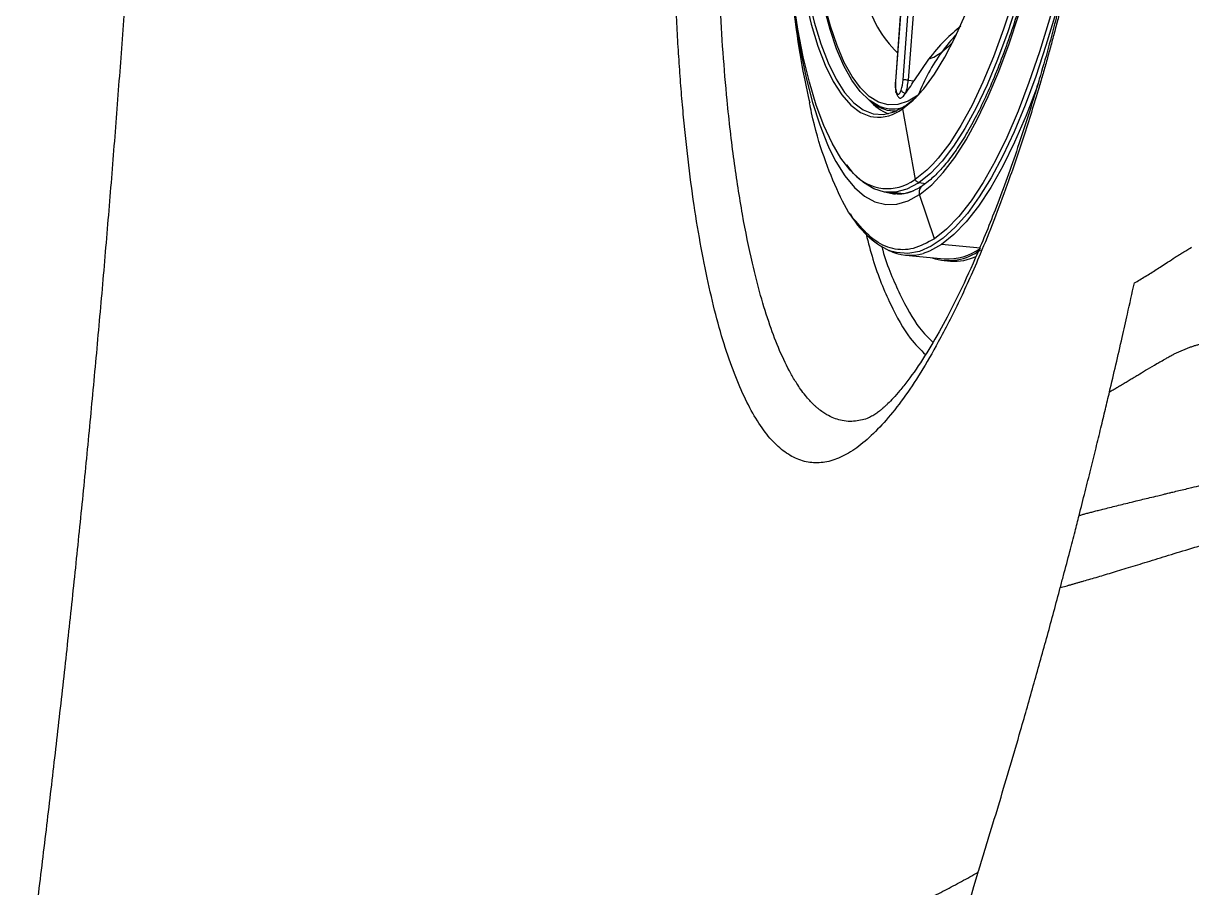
# Model space of a CAD drawing. Extents: x 525 to 609, y 649 to 778.
# Drawn here: x 596.21 to 601.64, y 686.19 to 690.2 of the extents above; entities that cross this region are included whole.
import ezdxf

# ---------------------------------------------------------------- set-up
doc = ezdxf.new("R2010")
doc.units = 0
doc.header["$MEASUREMENT"] = 0
doc.layers.add('1', color=4, linetype='Continuous')

# ---------------------------------------------------------------- blocks, each defined once
blk = doc.blocks.new('JETSETTER')
at = {"layer": '1', "color": 3, "linetype": 'Continuous', "lineweight": 25}
for p, q in [((75.2206, 22.0098), (75.1317, 20.8088)), ((75.2214, 22.0101), (75.1325, 20.8091)), ((75.168, 20.8148), (75.2569, 22.0158)), ((75.2803, 22.015), (75.1914, 20.814)), ((75.2854, 20.911), (75.2181, 20.8116)), ((75.1914, 20.814), (75.2181, 20.8116)), ((75.117, 20.6714), (75.1348, 20.6697)), ((75.1649, 20.6805), (75.2243, 20.3533)), ((75.2416, 20.3379), (75.2717, 20.3346)), ((75.0882, 20.2936), (75.1337, 20.2884)), ((75.1383, 20.2886), (75.1174, 20.2903)), ((75.313, 20.0774), (75.2437, 20.2823)), ((75.527, 20.0343), (75.3467, 20.0513)), ((75.1784, 20.0012), (75.3586, 19.9842)), ((75.3579, 19.9764), (75.3873, 19.9736))]:
    blk.add_line(p, q, dxfattribs=at)
at = {"layer": '1', "color": 3, "linetype": 'Continuous', "lineweight": 25, "flags": 128}
for points in [[(75.247, 20.2846), (75.3006, 20.328), (75.3542, 20.3848), (75.4076, 20.4547), (75.4604, 20.5371), (75.5124, 20.6317), (75.5632, 20.7378), (75.6125, 20.8549), (75.6601, 20.9823), (75.7057, 21.1192)], [(74.938, 20.3793), (74.922, 20.396), (74.8784, 20.4521), (74.8374, 20.5216), (74.7992, 20.6039), (74.764, 20.6985), (74.7321, 20.8049), (74.7036, 20.9225), (74.6788, 21.0503), (74.6577, 21.1878)], [(74.668, 21.0837), (74.6907, 20.9492), (74.7171, 20.8243), (74.747, 20.7099), (74.7801, 20.6067), (74.8164, 20.5151), (74.8262, 20.4937)], [(75.6997, 21.1773), (75.6544, 21.039), (75.607, 20.9103), (75.5578, 20.7921), (75.507, 20.6851), (75.4551, 20.5899), (75.4022, 20.5071), (75.3488, 20.4372), (75.2952, 20.3807), (75.2416, 20.3379)], [(75.6796, 21.1876), (75.6346, 21.0501), (75.5875, 20.9222), (75.5386, 20.8048), (75.4881, 20.6984), (75.4365, 20.6037), (75.384, 20.5215), (75.3309, 20.452), (75.3056, 20.4237)], [(75.1649, 20.6805), (75.2143, 20.7205), (75.2639, 20.7743), (75.3131, 20.8413), (75.3617, 20.9211), (75.4093, 21.0132), (75.4556, 21.1168)], [(75.0611, 20.6909), (75.0531, 20.6942), (75.0097, 20.7206), (74.9683, 20.7606), (74.9292, 20.814), (74.8926, 20.8804), (74.8589, 20.9592), (74.8282, 21.0499), (74.8009, 21.152)], [(75.8767, 21.1265), (75.8315, 20.9748), (75.784, 20.8317), (75.7345, 20.6981), (75.6832, 20.5746), (75.6305, 20.462), (75.5765, 20.3608), (75.5216, 20.2715), (75.4661, 20.1946), (75.4102, 20.1306), (75.3543, 20.0798), (75.2986, 20.0425), (75.2436, 20.0188), (75.1893, 20.0089), (75.1362, 20.0128), (75.1047, 20.0219)], [(76.1461, 23.1112), (76.1383, 22.921), (76.1263, 22.7291), (76.1101, 22.5364), (76.09, 22.3442), (76.0659, 22.1533), (76.0381, 21.965), (76.0066, 21.7803), (75.9716, 21.6001), (75.9334, 21.4256), (75.8922, 21.2576), (75.8481, 21.0972), (75.8015, 20.9452), (75.7526, 20.8025), (75.7016, 20.6698), (75.6489, 20.548), (75.5948, 20.4376), (75.5395, 20.3394), (75.4833, 20.2538), (75.4267, 20.1813), (75.3698, 20.1224), (75.313, 20.0774)], [(74.6426, 22.2289), (74.6397, 22.0614), (74.6413, 21.8982), (74.6472, 21.7405), (74.6576, 21.5895), (74.6723, 21.4462), (74.6912, 21.312), (74.7141, 21.1876), (74.7409, 21.0742), (74.7713, 20.9725), (74.8052, 20.8833), (74.8423, 20.8074), (74.8823, 20.7452), (74.9249, 20.6973), (74.9698, 20.664), (75.0166, 20.6456), (75.0299, 20.6431)], [(74.6557, 21.923), (74.6562, 21.9021), (74.6621, 21.7454), (74.6724, 21.5954), (74.687, 21.4532), (74.7057, 21.3198), (74.7285, 21.1963), (74.7551, 21.0836), (74.7854, 20.9826), (74.8191, 20.8941), (74.8559, 20.8186), (74.8956, 20.7569), (74.9379, 20.7093), (74.9825, 20.6762), (75.0289, 20.658), (75.077, 20.6546), (75.1262, 20.6662), (75.1763, 20.6926)], [(75.2381, 20.7449), (75.1905, 20.7161), (75.1435, 20.701), (75.0976, 20.6997), (75.0529, 20.7122), (75.0099, 20.7383), (74.9689, 20.778), (74.9302, 20.8309), (74.8939, 20.8966), (74.8605, 20.9747), (74.8301, 21.0646), (74.803, 21.1657), (74.7801, 21.2734)], [(75.3986, 20.9912), (75.3766, 20.9691), (75.3469, 20.9442)], [(75.1317, 20.8088), (75.1318, 20.8089), (75.1325, 20.8091)], [(75.7989, 20.807), (75.7903, 20.783), (75.7389, 20.6491), (75.6857, 20.5262), (75.631, 20.4148), (75.5752, 20.3157), (75.5186, 20.2293), (75.4614, 20.1562), (75.404, 20.0968), (75.3467, 20.0513)], [(75.1763, 20.6926), (75.2266, 20.7335), (75.2427, 20.7496)], [(74.8262, 20.4937), (74.8556, 20.4358), (74.8975, 20.3692), (74.9419, 20.3158), (74.9884, 20.2757), (75.0368, 20.2494), (75.0868, 20.2368), (75.1382, 20.2381), (75.1906, 20.2533), (75.2437, 20.2823)], [(75.2381, 20.3356), (75.1851, 20.3077), (75.1327, 20.294), (75.0815, 20.2944), (75.0317, 20.3091), (74.9836, 20.338), (74.9374, 20.3808), (74.9055, 20.4203)], [(75.3056, 20.4237), (75.2776, 20.3959), (75.2243, 20.3533)], [(75.0893, 20.2934), (75.1237, 20.2855), (75.1304, 20.2848)], [(75.3467, 20.0513), (75.2899, 20.0201), (75.2602, 20.0095)], [(76.4952, 20.0305), (76.5018, 20.0344), (76.5083, 20.0383)]]:
    blk.add_lwpolyline(points, dxfattribs=at)
at = {"layer": '1', "color": 3, "linetype": 'Continuous', "lineweight": 25}
for centre, radius, start, end in [((75.5191, 21.3283), 0.5412, 193.55, 225.7587), ((76.0445, 20.4365), 0.8628, 136.732, 143.9534), ((76.0622, 20.4244), 0.8842, 143.9921, 158.7466), ((75.212, 21.1205), 0.222, 289.3065, 307.4236), ((75.2819, 20.7946), 0.1501, 174.457, 191.6795), ((74.9892, 20.8256), 0.1792, 341.2451, 356.522), ((75.1748, 20.6676), 0.1473, 83.5176, 92.6442), ((74.956, 20.8283), 0.2358, 341.2477, 356.5187), ((75.1937, 20.8832), 0.2451, 221.934, 246.9215), ((75.1333, 20.8382), 0.1675, 231.8707, 271.3878), ((75.1176, 20.8401), 0.1595, 249.2605, 290.3092), ((75.1755, 20.6819), 0.0107, 85.7944, 187.8551), ((75.05, 20.8332), 0.1911, 263.9677, 306.9597), ((75.0953, 20.524), 0.2137, 222.6201, 305.9821), ((75.0127, 20.6687), 0.3798, 303.2338, 303.8578), ((75.0559, 20.6142), 0.3329, 303.2029, 303.9164), ((75.0331, 20.5958), 0.3776, 303.8918, 304.5113), ((75.2765, 20.3873), 0.4038, 208.4161, 244.8107), ((75.3756, 20.2347), 0.2511, 266.1079, 307.0602), ((75.1985, 20.2141), 0.2137, 242.8394, 286.7853), ((75.3807, 20.212), 0.236, 250.5547, 308.2303), ((75.4054, 20.2075), 0.2347, 265.5752, 296.2226)]:
    blk.add_arc(centre, radius, start, end, dxfattribs=at)
for points, knots in [([(75.5683, 24.9276), (75.5748, 24.9273), (75.5955, 24.9264), (75.6278, 24.9126), (75.6674, 24.8863), (75.7056, 24.8487), (75.7436, 24.7985), (75.7799, 24.7369), (75.8145, 24.664), (75.8469, 24.58), (75.877, 24.4853), (75.9045, 24.3804), (75.929, 24.2658), (75.9505, 24.1422), (75.9688, 24.0102), (75.9837, 23.8707), (75.9952, 23.7243), (76.0031, 23.572), (76.0074, 23.4144), (76.0081, 23.2525), (76.0051, 23.0871), (75.9986, 22.9192), (75.9884, 22.7496), (75.9747, 22.5792), (75.9575, 22.409), (75.937, 22.2399), (75.9132, 22.0727), (75.8862, 21.9084), (75.8563, 21.7478), (75.8235, 21.5918), (75.7881, 21.4413), (75.7502, 21.2971), (75.7102, 21.1599), (75.6681, 21.0305), (75.6243, 20.9096), (75.579, 20.7979), (75.5326, 20.696), (75.4853, 20.6045), (75.4375, 20.5238), (75.3897, 20.4545), (75.3423, 20.3971), (75.298, 20.3531), (75.2704, 20.333), (75.2578, 20.3238)], [0, 0, 0, 0, 0.0127204, 0.0403621, 0.0640638, 0.0891696, 0.1136986, 0.1380676, 0.1624388, 0.1868766, 0.2113995, 0.2360013, 0.2606692, 0.2853902, 0.3101531, 0.3349486, 0.3597697, 0.3846108, 0.4094675, 0.434336, 0.4592139, 0.4840985, 0.5089878, 0.5338802, 0.5587742, 0.583668, 0.6085596, 0.6334477, 0.6583303, 0.6832057, 0.7080712, 0.7329244, 0.7577614, 0.7825781, 0.807369, 0.832127, 0.8568431, 0.881506, 0.9061023, 0.9306176, 0.9550414, 0.9793806, 1, 1, 1, 1]), ([(71.0798, 16.4811), (71.087, 16.5362), (71.1014, 16.6467), (71.1226, 16.8125), (71.1435, 16.9786), (71.164, 17.145), (71.1842, 17.3116), (71.2041, 17.4786), (71.2237, 17.6458), (71.2429, 17.8133), (71.2618, 17.9811), (71.2803, 18.1492), (71.2986, 18.3175), (71.3164, 18.4862), (71.334, 18.6551), (71.3512, 18.8242), (71.3681, 18.9937), (71.3846, 19.1634), (71.4007, 19.3334), (71.4166, 19.5036), (71.432, 19.6742), (71.4472, 19.8449), (71.462, 20.016), (71.4764, 20.1873), (71.4905, 20.3589), (71.5042, 20.5307), (71.5176, 20.7029), (71.5306, 20.8752), (71.5432, 21.0478), (71.5555, 21.2207), (71.5675, 21.3938), (71.579, 21.5672), (71.5902, 21.7409), (71.6011, 21.9148), (71.6116, 22.0889), (71.6217, 22.2633), (71.6281, 22.3796), (71.6313, 22.4379)], [0, 0, 0, 0, 0.027919, 0.055877, 0.083874, 0.11191, 0.139985, 0.168099, 0.196251, 0.224442, 0.252672, 0.28094, 0.309247, 0.337592, 0.365976, 0.394398, 0.422858, 0.451357, 0.479893, 0.508468, 0.537081, 0.565732, 0.59442, 0.623147, 0.651911, 0.680713, 0.709552, 0.738429, 0.767344, 0.796296, 0.825285, 0.854311, 0.883375, 0.912476, 0.941614, 0.970788, 1, 1, 1, 1]), ([(75.9319, 21.2785), (75.9291, 21.267), (75.9236, 21.244), (75.9152, 21.2097), (75.9067, 21.1755), (75.8982, 21.1416), (75.8896, 21.1079), (75.8809, 21.0744), (75.8721, 21.0411), (75.8632, 21.008), (75.8543, 20.975), (75.8453, 20.9423), (75.8363, 20.9098), (75.8271, 20.8774), (75.8179, 20.8453), (75.8086, 20.8133), (75.7907, 20.7524), (75.7637, 20.6636), (75.7271, 20.5489), (75.6897, 20.4371), (75.6439, 20.3068), (75.5895, 20.1613), (75.5155, 19.9783), (75.4293, 19.7861), (75.3366, 19.6043), (75.2495, 19.4543), (75.1685, 19.3331), (75.0885, 19.232), (75.0099, 19.1509), (74.9331, 19.0905), (74.8585, 19.0512), (74.7864, 19.0339), (74.7169, 19.0379), (74.6501, 19.0631), (74.5864, 19.1091), (74.5259, 19.1762), (74.4687, 19.2641), (74.4148, 19.3719), (74.3646, 19.4984), (74.3182, 19.6432), (74.2759, 19.806), (74.2377, 19.9855), (74.2036, 20.1806), (74.1741, 20.3896), (74.1535, 20.5748), (74.1396, 20.7287), (74.1303, 20.8472), (74.1222, 20.9686), (74.1166, 21.072), (74.1127, 21.1559), (74.11, 21.2194), (74.1078, 21.2832), (74.1058, 21.3474), (74.1042, 21.4119), (74.103, 21.4768), (74.102, 21.542), (74.1017, 21.5858), (74.1015, 21.6077)], [0, 0, 0, 0, 0.0042194, 0.008432, 0.0126383, 0.0168387, 0.0210339, 0.0252241, 0.02941, 0.033592, 0.0377706, 0.0419463, 0.0461196, 0.0502909, 0.0544607, 0.0586295, 0.0627979, 0.0784407, 0.0940975, 0.109778, 0.1254283, 0.1505103, 0.1753837, 0.2128501, 0.2504268, 0.281733, 0.3128593, 0.3440745, 0.3753774, 0.4066708, 0.4378567, 0.4690129, 0.5002884, 0.5315926, 0.5628299, 0.593864, 0.6251956, 0.6564998, 0.6877791, 0.7189425, 0.7501254, 0.7814118, 0.8127187, 0.8439834, 0.8750627, 0.8906679, 0.9062768, 0.9219096, 0.9375865, 0.9454527, 0.9532955, 0.9611174, 0.9689208, 0.9767083, 0.9844823, 0.9922453, 1, 1, 1, 1]), ([(75.0073, 19.245), (74.9976, 19.2417), (74.9771, 19.2348), (74.9454, 19.2294), (74.9113, 19.2284), (74.8778, 19.2333), (74.8446, 19.2437), (74.8205, 19.2555), (74.8034, 19.2659), (74.794, 19.2722), (74.7844, 19.2791), (74.7747, 19.2868), (74.7648, 19.2951), (74.756, 19.3032), (74.7457, 19.3132), (74.7318, 19.3276), (74.7126, 19.35), (74.6926, 19.3766), (74.6745, 19.4035), (74.6595, 19.4279), (74.6322, 19.4756), (74.5944, 19.5534), (74.5476, 19.675), (74.5053, 19.8105), (74.4622, 19.9797), (74.4201, 20.1866), (74.3806, 20.4397), (74.3512, 20.6939), (74.3304, 20.9408), (74.3166, 21.1698), (74.3069, 21.4085), (74.3047, 21.5734), (74.3035, 21.6586)], [0, 0, 0, 0, 0.023621, 0.050251, 0.079203, 0.110472, 0.137313, 0.167531, 0.176003, 0.184706, 0.19364, 0.202804, 0.212199, 0.221825, 0.228229, 0.241984, 0.262497, 0.285351, 0.302975, 0.318814, 0.33287, 0.390998, 0.445328, 0.50106, 0.555266, 0.628818, 0.702136, 0.777018, 0.833148, 0.888874, 0.942596, 1, 1, 1, 1]), ([(74.6251, 21.5101), (74.626, 21.4935), (74.6303, 21.4077), (74.6446, 21.2529), (74.6704, 21.042), (74.6993, 20.8596), (74.7246, 20.7483), (74.7336, 20.7085)], [0, 0, 0, 0, 0.05937, 0.307441, 0.568106, 0.845219, 1, 1, 1, 1]), ([(75.928, 21.3006), (75.9095, 21.2244), (75.8662, 21.0457), (75.7879, 20.7706), (75.6952, 20.4803), (75.5985, 20.2148), (75.5062, 19.9904), (75.4219, 19.8082), (75.3427, 19.6558), (75.2654, 19.5253), (75.2018, 19.4334), (75.1535, 19.3728), (75.1223, 19.3376), (75.1007, 19.3156), (75.0857, 19.3014), (75.074, 19.2909), (75.0603, 19.2792), (75.0437, 19.2664), (75.0249, 19.2539), (75.013, 19.2486), (75.0065, 19.2457)], [0, 0, 0, 0, 0.065738, 0.154059, 0.25089, 0.34594, 0.432242, 0.509848, 0.5806, 0.654961, 0.734602, 0.774547, 0.809666, 0.839799, 0.853006, 0.867786, 0.889851, 0.919306, 0.956059, 1, 1, 1, 1]), ([(75.4361, 21.0651), (75.4107, 21.0437), (75.3558, 20.9972), (75.3101, 20.9412), (75.2854, 20.911)], [0, 0, 0, 0, 0.46105, 1, 1, 1, 1]), ([(75.1317, 20.8088), (75.1314, 20.8036), (75.1307, 20.7893), (75.1317, 20.7716), (75.1339, 20.7611), (75.1347, 20.7576)], [0, 0, 0, 0, 0.271272, 0.755943, 1, 1, 1, 1]), ([(75.1793, 20.7525), (75.1855, 20.761), (75.1985, 20.7788), (75.2114, 20.8003), (75.2181, 20.8116)], [0, 0, 0, 0, 0.477828, 1, 1, 1, 1]), ([(75.1357, 20.7558), (75.1352, 20.7567), (75.1338, 20.7593), (75.1345, 20.7622), (75.1349, 20.7642)], [0, 0, 0, 0, 0.3405878, 1, 1, 1, 1]), ([(75.1349, 20.7642), (75.1365, 20.7593), (75.1386, 20.7522), (75.1427, 20.7483), (75.1457, 20.7479), (75.1489, 20.7496), (75.1535, 20.7551), (75.1566, 20.7627), (75.1588, 20.768)], [0, 0, 0, 0, 0.271453, 0.389532, 0.509231, 0.625997, 0.74167, 1, 1, 1, 1]), ([(75.1353, 20.7557), (75.1363, 20.7529), (75.1384, 20.7471), (75.1433, 20.7375), (75.1477, 20.7334), (75.1506, 20.7306)], [0, 0, 0, 0, 0.236669, 0.482621, 1, 1, 1, 1]), ([(75.151, 20.7322), (75.1519, 20.7312), (75.1546, 20.7281), (75.1648, 20.7354), (75.1746, 20.7468), (75.1793, 20.7525)], [0, 0, 0, 0, 0.217897, 0.616189, 1, 1, 1, 1]), ([(75.1588, 20.768), (75.1594, 20.7663), (75.1606, 20.7627), (75.1656, 20.7578), (75.1721, 20.754), (75.1769, 20.753), (75.1793, 20.7525)], [0, 0, 0, 0, 0.24999, 0.5, 0.750013, 1, 1, 1, 1]), ([(74.9473, 20.1592), (74.9465, 20.1601), (74.9175, 20.1896), (74.8669, 20.2861), (74.799, 20.4527), (74.7546, 20.5975), (74.7364, 20.693), (74.7334, 20.7084)], [0, 0, 0, 0, 0.008993, 0.319346, 0.629698, 0.94005, 1, 1, 1, 1]), ([(75.2578, 20.3238), (75.25, 20.3188), (75.2273, 20.3045), (75.1916, 20.2901), (75.1576, 20.2827), (75.1379, 20.2852), (75.131, 20.2861)], [0, 0, 0, 0, 0.17016, 0.492551, 0.821259, 1, 1, 1, 1]), ([(75.2416, 20.3379), (75.2396, 20.3383), (75.2357, 20.3392), (75.2305, 20.3427), (75.2264, 20.3475), (75.225, 20.3514), (75.2243, 20.3533)], [0, 0, 0, 0, 0.24996, 0.499967, 0.749957, 1, 1, 1, 1]), ([(75.2578, 20.3236), (75.2572, 20.3233), (75.2541, 20.3215), (75.2496, 20.3166), (75.245, 20.3091), (75.2424, 20.3005), (75.2417, 20.2913), (75.243, 20.2853), (75.2437, 20.2823)], [0, 0, 0, 0, 0.043983, 0.235202, 0.426415, 0.617587, 0.808785, 1, 1, 1, 1]), ([(75.1342, 20.2929), (75.149, 20.2897), (75.1754, 20.284), (75.2031, 20.2961), (75.2153, 20.3014)], [0, 0, 0, 0, 0.560297, 1, 1, 1, 1]), ([(75.313, 20.0774), (75.2801, 20.0594), (75.2143, 20.0233), (75.1191, 20.0257), (75.0287, 20.0655), (74.9742, 20.1283), (74.9473, 20.1592)], [0, 0, 0, 0, 0.251825, 0.503649, 0.755474, 1, 1, 1, 1]), ([(74.9955, 20.0985), (75.0058, 20.0589), (75.0386, 19.9334), (75.1076, 19.7698), (75.1895, 19.619), (75.248, 19.5625), (75.272, 19.5393)], [0, 0, 0, 0, 0.145848, 0.462673, 0.779497, 1, 1, 1, 1]), ([(75.0672, 20.045), (75.0691, 20.038), (75.0935, 19.9481), (75.1523, 19.8167), (75.2299, 19.6703), (75.2849, 19.6171), (75.3059, 19.5967)], [0, 0, 0, 0, 0.030952, 0.400661, 0.77037, 1, 1, 1, 1]), ([(76.2422, 19.872), (76.2507, 19.877), (76.2677, 19.8869), (76.2931, 19.9023), (76.3183, 19.9179), (76.3435, 19.9337), (76.3695, 19.9505), (76.399, 19.97), (76.4269, 19.988), (76.4508, 20.0032), (76.4654, 20.0123), (76.4797, 20.0211), (76.4888, 20.0266), (76.4952, 20.0305)], [0, 0, 0, 0, 0.101416, 0.202122, 0.302119, 0.401409, 0.499994, 0.609343, 0.750002, 0.828637, 0.892461, 0.923331, 1, 1, 1, 1]), ([(76.1855, 19.6189), (76.1937, 19.6551), (76.2129, 19.7394), (76.2316, 19.8238), (76.2422, 19.872)], [0, 0, 0, 0, 0.4298203, 1, 1, 1, 1]), ([(76.4164, 19.5365), (76.4212, 19.539), (76.4307, 19.544), (76.4452, 19.551), (76.4597, 19.5576), (76.4743, 19.5637), (76.4889, 19.5695), (76.5036, 19.5748), (76.5184, 19.5797), (76.5332, 19.5842), (76.5433, 19.5869), (76.5482, 19.5882)], [0, 0, 0, 0, 0.1219502, 0.2411897, 0.3577059, 0.4714958, 0.5825732, 0.690951, 0.7966373, 0.8996474, 1, 1, 1, 1]), ([(76.1268, 19.3663), (76.1324, 19.3695), (76.1435, 19.3759), (76.1605, 19.3859), (76.1778, 19.3961), (76.1954, 19.4065), (76.2136, 19.4175), (76.2318, 19.4285), (76.2497, 19.4393), (76.2733, 19.4537), (76.3057, 19.4732), (76.3383, 19.4923), (76.3669, 19.5089), (76.3868, 19.5202), (76.4041, 19.5299), (76.4132, 19.5348), (76.4164, 19.5365)], [0, 0, 0, 0, 0.062066, 0.124426, 0.187073, 0.249999, 0.313086, 0.38114, 0.440922, 0.5, 0.626012, 0.771634, 0.830122, 0.91178, 0.969245, 1, 1, 1, 1]), ([(75.9855, 18.7922), (75.9949, 18.829), (76.0131, 18.9006), (76.0393, 19.0052), (76.0636, 19.1039), (76.0862, 19.1966), (76.1071, 19.2834), (76.1204, 19.3393), (76.1268, 19.3663)], [0, 0, 0, 0, 0.192761, 0.375102, 0.547009, 0.708469, 0.85947, 1, 1, 1, 1]), ([(75.9855, 18.7922), (75.9905, 18.7936), (76.0008, 18.7965), (76.0171, 18.801), (76.0347, 18.8057), (76.0537, 18.8107), (76.0741, 18.8159), (76.1086, 18.8246), (76.1586, 18.8371), (76.2119, 18.85), (76.2635, 18.8628), (76.3035, 18.8725), (76.3462, 18.8828), (76.3727, 18.8892), (76.3905, 18.8936), (76.4056, 18.8973), (76.4244, 18.9017), (76.45, 18.9079), (76.4793, 18.9147), (76.5136, 18.923), (76.5524, 18.9324), (76.6006, 18.944), (76.6549, 18.9571), (76.7376, 18.9774), (76.8521, 19.0058), (76.9842, 19.0395), (77.0956, 19.0692), (77.1703, 19.0897), (77.2421, 19.1098), (77.3004, 19.1264), (77.3555, 19.1424), (77.3998, 19.1556), (77.4539, 19.1719), (77.5089, 19.1887), (77.5557, 19.2034), (77.5993, 19.2167), (77.6514, 19.2327), (77.7089, 19.251), (77.7618, 19.2682), (77.8054, 19.2821), (77.8467, 19.2953), (77.8892, 19.3088), (77.9328, 19.3228), (77.9624, 19.3325), (77.9774, 19.3373)], [0, 0, 0, 0, 0.018524, 0.037995, 0.058403, 0.079734, 0.101974, 0.125115, 0.18874, 0.250025, 0.268154, 0.31789, 0.345075, 0.363036, 0.374457, 0.382011, 0.394076, 0.412304, 0.432061, 0.449492, 0.474731, 0.500043, 0.53002, 0.560764, 0.623716, 0.68725, 0.722644, 0.749972, 0.768045, 0.79798, 0.809215, 0.822797, 0.841427, 0.861401, 0.874995, 0.885279, 0.901691, 0.922729, 0.937484, 0.949452, 0.961652, 0.974117, 0.986886, 1, 1, 1, 1]), ([(75.898, 18.4573), (75.9022, 18.4584), (75.9104, 18.4606), (75.9232, 18.4642), (75.9363, 18.4678), (75.9498, 18.4716), (75.9637, 18.4755), (75.9779, 18.4796), (75.9924, 18.4838), (76.0228, 18.4925), (76.0713, 18.5067), (76.1438, 18.5284), (76.2238, 18.5528), (76.3133, 18.5803), (76.4119, 18.6108), (76.503, 18.6384), (76.5822, 18.6622), (76.6445, 18.6811), (76.712, 18.7015), (76.8064, 18.7295), (76.9062, 18.7582), (77.0158, 18.7886), (77.1187, 18.8163), (77.2462, 18.8491), (77.3745, 18.8806), (77.4893, 18.908), (77.5892, 18.931), (77.6755, 18.9506), (77.7435, 18.9656), (77.7913, 18.976), (77.8338, 18.9851), (77.8696, 18.9928), (77.8931, 18.9977), (77.9045, 19.0001)], [0, 0, 0, 0, 0.01591, 0.03176, 0.047549, 0.063277, 0.078941, 0.094538, 0.110068, 0.125528, 0.189061, 0.250687, 0.313356, 0.375362, 0.438296, 0.500021, 0.530714, 0.56294, 0.593008, 0.626359, 0.689776, 0.71668, 0.752852, 0.802858, 0.848106, 0.877045, 0.909676, 0.938366, 0.953409, 0.969076, 0.979842, 0.990152, 1, 1, 1, 1]), ([(75.898, 18.4573), (75.9031, 18.4762), (75.9179, 18.532), (75.9407, 18.6188), (75.9648, 18.7116), (75.9792, 18.7674), (75.9855, 18.7922)], [0, 0, 0, 0, 0.169505, 0.500595, 0.778467, 1, 1, 1, 1]), ([(75.5156, 17.1345), (75.5242, 17.1619), (75.5412, 17.2167), (75.5749, 17.3264), (75.6164, 17.4633), (75.6655, 17.6283), (75.719, 17.8117), (75.7768, 18.0142), (75.8384, 18.2353), (75.8781, 18.3832), (75.898, 18.4573)], [0, 0, 0, 0, 0.06249, 0.125, 0.25, 0.374221, 0.5, 0.666357, 0.833021, 1, 1, 1, 1]), ([(72.0946, 16.7984), (72.1041, 16.7936), (72.123, 16.7841), (72.1514, 16.7702), (72.1798, 16.7567), (72.2083, 16.7435), (72.2367, 16.7307), (72.2652, 16.7182), (72.2937, 16.7061), (72.3222, 16.6942), (72.3507, 16.6828), (72.3792, 16.6717), (72.4077, 16.6609), (72.4362, 16.6505), (72.4647, 16.6404), (72.4932, 16.6306), (72.5217, 16.6212), (72.5503, 16.6121), (72.5788, 16.6034), (72.6073, 16.5951), (72.6693, 16.5776), (72.7648, 16.5538), (72.8909, 16.5291), (73.0156, 16.5109), (73.1367, 16.4991), (73.2567, 16.4929), (73.4128, 16.4916), (73.6028, 16.5018), (73.7825, 16.5239), (73.9237, 16.5471), (74.0644, 16.5734), (74.2369, 16.6118), (74.4333, 16.6652), (74.6198, 16.725), (74.7682, 16.7795), (74.8826, 16.8254), (74.9652, 16.8604), (75.0466, 16.8965), (75.1269, 16.9337), (75.2062, 16.9719), (75.2845, 17.0111), (75.3621, 17.0513), (75.439, 17.0922), (75.4902, 17.1204), (75.5156, 17.1345)], [0, 0, 0, 0, 0.006335, 0.012696, 0.019082, 0.025494, 0.031931, 0.038394, 0.044884, 0.051399, 0.057941, 0.064509, 0.071103, 0.077724, 0.084372, 0.091047, 0.097749, 0.104477, 0.111233, 0.118017, 0.124827, 0.155656, 0.187242, 0.218028, 0.24972, 0.280437, 0.312268, 0.374863, 0.437465, 0.466907, 0.500014, 0.564615, 0.627803, 0.689592, 0.749992, 0.778878, 0.807485, 0.835813, 0.863865, 0.891641, 0.919141, 0.946367, 0.97332, 1, 1, 1, 1])]:
    blk.add_open_spline(points, degree=3, knots=knots, dxfattribs=at)
for points in [[(76.1268, 19.3663), (76.1467, 19.4503), (76.1663, 19.5346), (76.1855, 19.6189)], [(75.5156, 17.1345), (75.291, 16.4135), (75.2596, 15.6275), (75.2596, 14.868)]]:
    blk.add_open_spline(points, degree=3, dxfattribs=at)

msp = doc.modelspace()

# ---------------------------------------------------------------- block references
at = {"layer": '1'}
msp.add_blockref('JETSETTER', (525.1273, 669.1243), dxfattribs=at)

doc.saveas('drawing.dxf')
